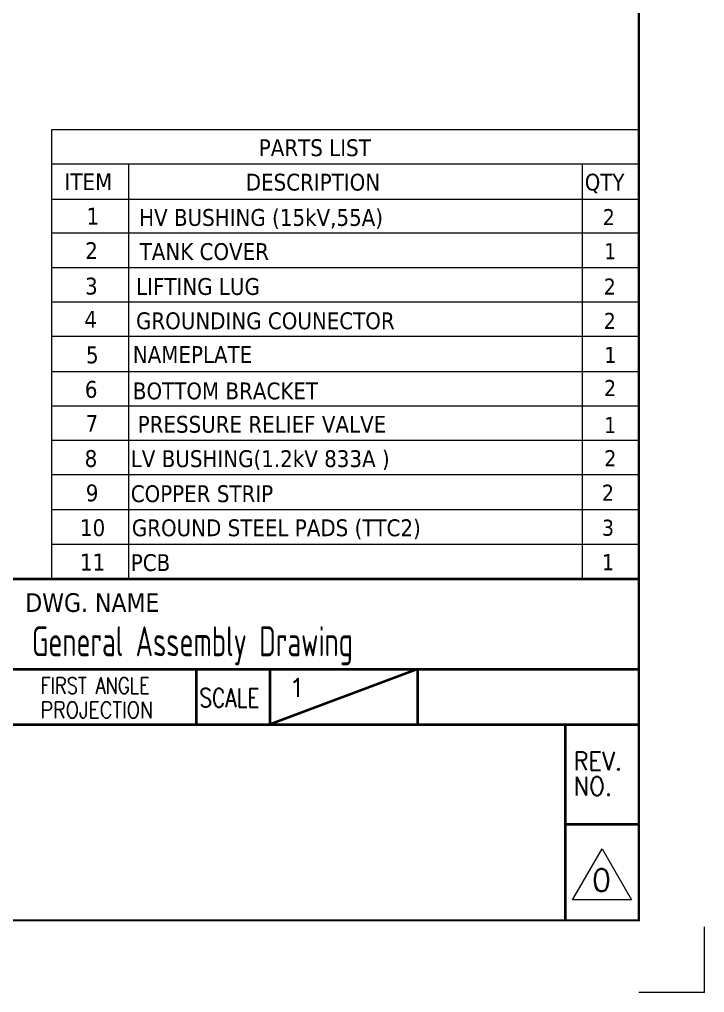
# Model space of a CAD drawing. Header units: millimetres. Extents: x 118006 to 124636, y -130611 to -125922.
# Drawn here: x 122988 to 124636, y -130611 to -128271 of the extents above; entities that cross this region are included whole.
import ezdxf

# ---------------------------------------------------------------- set-up
doc = ezdxf.new("R2010")
doc.units = ezdxf.units.MM
doc.header["$LTSCALE"] = 13
doc.layers.add('1', color=4, linetype='Continuous')
doc.layers.add('2', color=3, linetype='Continuous')
doc.layers.add('paper', color=254, linetype='Continuous', plot=False)
doc.layers.add('铁心', color=3, linetype='Continuous', lineweight=0)
doc.styles.add('ROMANS', font='romans.shx', dxfattribs={"bigfont": 'whgtxt.shx'})
doc.styles.get("Standard").update_dxf_attribs({"font": 'gbenor.shx', "bigfont": 'gbcbig.shx'})
doc.styles.add('Tahoma$001', font='tahoma.ttf', dxfattribs={"height": 2.159784})
doc.styles.add('Tahoma_txtstyle_28.93_0_0', font='tahoma.ttf')
doc.styles.add('Tahoma_txtstyle_30.40_0_0', font='tahoma.ttf')

msp = doc.modelspace()

# ---------------------------------------------------------------- linework, layer by layer
at = {"layer": '1', "color": 0, "lineweight": 40}
for p, q in [((121814.33, -129616.3), (123207.18, -129616.3)), ((121814.43, -129616.3), (124478.52, -129616.3)), ((118416.24, -129833.38), (124478.52, -129833.38)), ((123412.89, -129833.38), (123412.89, -129966.58)), ((123945.7, -129833.38), (123590.49, -129966.58)), ((123590.49, -129833.38), (123590.49, -129966.58)), ((123945.7, -129833.38), (123945.7, -129966.58)), ((122968.87, -129966.58), (124478.52, -129966.58)), ((124300.92, -129966.58), (124300.92, -130437.24)), ((124300.92, -130205.77), (124478.52, -130205.77))]:
    msp.add_line(p, q, dxfattribs=at)
at = {"layer": '1', "color": 0, "lineweight": 40, "const_width": 5.53}
msp.add_lwpolyline([(118416.24, -130437.24), (124478.52, -130437.24), (124478.52, -126079.97), (118416.24, -126079.97), (118416.24, -130437.24)], dxfattribs=at)
at = {"layer": '2', "lineweight": 13}
for p, q in [((124318.68, -130388.37), (124389.72, -130265.32)), ((124389.72, -130265.32), (124460.76, -130388.37)), ((124460.76, -130388.37), (124318.68, -130388.37))]:
    msp.add_line(p, q, dxfattribs=at)
at = {"layer": 'paper', "lineweight": 13}
for q in [(124636.39, -130453.02), (124478.52, -130610.89)]:
    msp.add_line((124636.39, -130610.89), q, dxfattribs=at)
at = {"layer": '铁心', "lineweight": 13}
msp.add_line((123250.53, -128618.32), (123250.53, -129616.3), dxfattribs=at)
for points in [[(123065.92, -129616.3), (123065.92, -128535.47)], [(123065.92, -128535.47), (124478.52, -128535.47)], [(124478.52, -129699.15), (124478.52, -128535.47)], [(123065.92, -128618.32), (124478.52, -128618.32)], [(124341.61, -128618.32), (124341.61, -129616.3)], [(123065.92, -128702.89), (124478.52, -128702.89)], [(124478.52, -128785.39), (123065.92, -128785.39)], [(124478.52, -128868.24), (123065.92, -128868.24)], [(124478.52, -128951.09), (123065.92, -128951.09)], [(124478.52, -129033.6), (123065.92, -129033.6)], [(124478.52, -129118.17), (123065.92, -129118.17)], [(124478.52, -129201.02), (123065.92, -129201.02)], [(124478.52, -129283.53), (123065.92, -129283.53)], [(124478.52, -129366.38), (123065.92, -129366.38)], [(123065.92, -129449.23), (124478.52, -129449.23)], [(124478.52, -129533.45), (123065.92, -129533.45)], [(124478.52, -129616.3), (123065.92, -129616.3)]]:
    msp.add_lwpolyline(points, dxfattribs=at)

# ---------------------------------------------------------------- texts
at = {"layer": '1', "color": 4, "lineweight": 13, "width": 0.76}
msp.add_text('General Assembly Drawing', height=72, dxfattribs=at).set_placement((123018.06, -129802.3))
at = {"layer": '2', "lineweight": 13, "style": 'ROMANS'}
for s, height, width, p in [('FIRST ANGLE', 39.0733, 0.8, (123038.97, -129892.32)), ('SCALE', 44.402, 0.8, (123420.74, -129924.52)), ('PROJECTION', 39.073, 0.86, (123038.97, -129950.88)), ('REV.', 44.402, 0.9, (124321.11, -130076.48)), ('NO.', 44.402, 0.9, (124321.11, -130137.03))]:
    msp.add_text(s, height=height, dxfattribs=dict(at, width=width)).set_placement(p)
msp.add_text('1', height=44.4, dxfattribs=at).set_placement((123636.63, -129900.2))
at = {"layer": '2', "color": 4, "lineweight": 13, "style": 'ROMANS'}
msp.add_text('0', height=53.28, dxfattribs=at).set_placement((124365.86, -130367.06))
at = {"layer": '铁心', "lineweight": 13}
for s, height, style, p in [('PARTS LIST', 40.487, 'Tahoma_txtstyle_30.40_0_0', (123563.9, -128599.76)), ('ITEM', 40.487, 'Tahoma_txtstyle_30.40_0_0', (123096.52, -128681.57)), ('DESCRIPTION', 40.487, 'Tahoma_txtstyle_30.40_0_0', (123532.56, -128682.61)), ('QTY', 40.309, 'Tahoma$001', (124348.23, -128682.42)), ('1', 40.49, 'Tahoma_txtstyle_30.40_0_0', (123149.46, -128764.42)), (' HV BUSHING (15kV,55A)', 40.487, 'Tahoma_txtstyle_30.40_0_0', (123260.93, -128767.47)), ('2', 38.52, 'Tahoma_txtstyle_28.93_0_0', (124391.54, -128765.63)), ('2', 40.49, 'Tahoma_txtstyle_30.40_0_0', (123146.37, -128847.27)), ('TANK COVER', 40.487, 'Tahoma_txtstyle_30.40_0_0', (123277.37, -128849.52)), ('1', 38.52, 'Tahoma$001', (124394.98, -128847.62)), ('3', 40.49, 'Tahoma_txtstyle_30.40_0_0', (123146.02, -128932.53)), ('LIFTING LUG', 40.487, 'Tahoma_txtstyle_30.40_0_0', (123268.54, -128933.46)), ('2', 38.52, 'Tahoma_txtstyle_28.93_0_0', (124393.82, -128932.64)), ('4', 40.49, 'Tahoma_txtstyle_30.40_0_0', (123144.3, -129012.63)), ('GROUNDING COUNECTOR', 40.487, 'Tahoma_txtstyle_30.40_0_0', (123268.54, -129015.96)), ('2', 38.52, 'Tahoma_txtstyle_28.93_0_0', (124393.82, -129015.15)), ('5', 40.49, 'Tahoma_txtstyle_30.40_0_0', (123148.2, -129097.89)), ('NAMEPLATE', 40.487, 'Tahoma_txtstyle_30.40_0_0', (123260.93, -129097.03)), ('1', 38.52, 'Tahoma_txtstyle_28.93_0_0', (124395.32, -129097.03)), ('6', 40.49, 'Tahoma_txtstyle_30.40_0_0', (123145.4, -129180.74)), ('BOTTOM BRACKET', 40.487, 'Tahoma_txtstyle_30.40_0_0', (123260.93, -129184.56)), ('2', 38.52, 'Tahoma_txtstyle_28.93_0_0', (124394.67, -129176.56)), ('7', 40.49, 'Tahoma_txtstyle_30.40_0_0', (123147.14, -129262.56)), ('PRESSURE RELIEF VALVE', 40.487, 'Tahoma_txtstyle_30.40_0_0', (123272.56, -129264.81)), ('1', 38.52, 'Tahoma_txtstyle_28.93_0_0', (124394.83, -129265.84)), ('8', 40.49, 'Tahoma_txtstyle_30.40_0_0', (123144.98, -129347.12)), ('LV BUSHING(1.2kV 833A )', 40.487, 'Tahoma_txtstyle_30.40_0_0', (123255.87, -129347.46)), ('2', 38.52, 'Tahoma_txtstyle_28.93_0_0', (124395.32, -129345.41)), ('9', 40.49, 'Tahoma_txtstyle_30.40_0_0', (123147.74, -129429.8)), ('COPPER STRIP', 40.487, 'Tahoma_txtstyle_30.40_0_0', (123255.87, -129431.68)), ('2', 38.52, 'Tahoma_txtstyle_28.93_0_0', (124389.67, -129428.26)), ('10', 40.487, 'Tahoma_txtstyle_30.40_0_0', (123133.65, -129513.34)), ('GROUND STEEL PADS (TTC2)', 40.487, 'Tahoma_txtstyle_30.40_0_0', (123258.52, -129513.68)), ('3', 38.52, 'Tahoma_txtstyle_28.93_0_0', (124389.67, -129512.48)), ('11', 40.487, 'Tahoma_txtstyle_30.40_0_0', (123133.65, -129596.19)), ('PCB', 40.487, 'Tahoma_txtstyle_30.40_0_0', (123255.87, -129597.38)), ('1', 38.52, 'Tahoma_txtstyle_28.93_0_0', (124389.67, -129595.33)), ('DWG. NAME', 44.861, 'Tahoma_txtstyle_30.40_0_0', (123002.11, -129695.71))]:
    msp.add_text(s, height=height, dxfattribs=dict(at, style=style)).set_placement(p)

doc.saveas('drawing.dxf')
